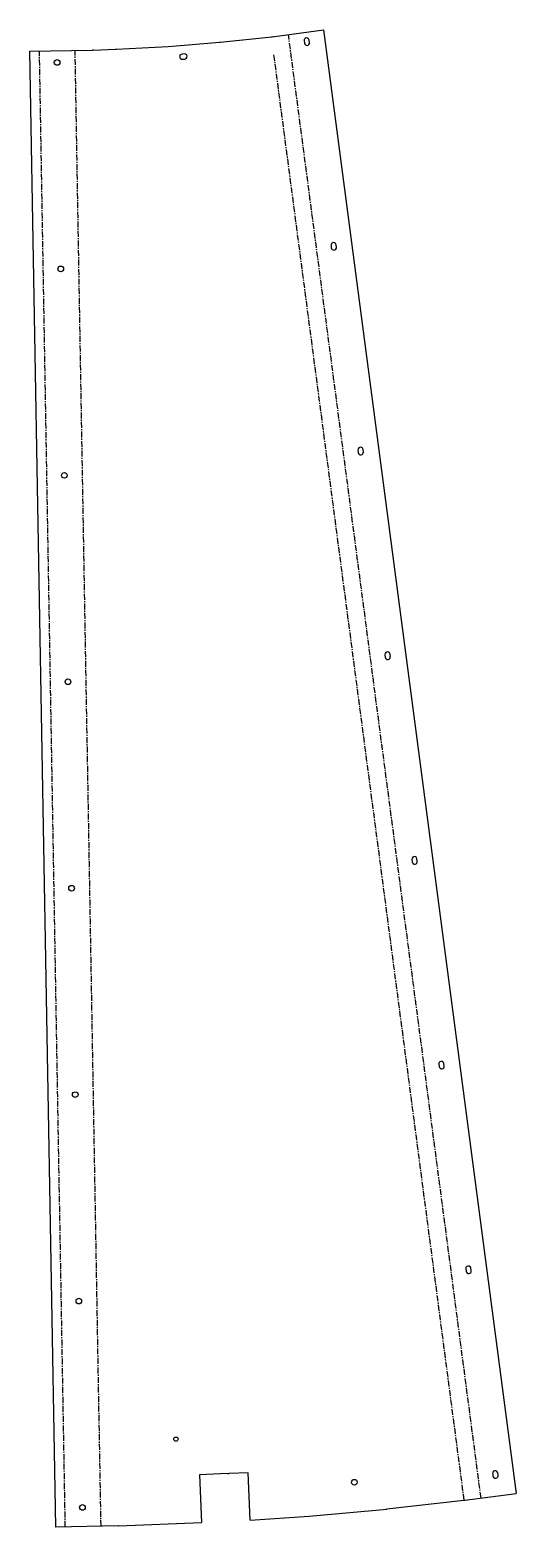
# Model space of a CAD drawing. Header units: millimetres. Extents: x -484 to 550, y -3964 to -779.
import ezdxf

# ---------------------------------------------------------------- set-up
doc = ezdxf.new("R2010")
doc.units = ezdxf.units.MM
doc.linetypes.add('CENTERX2', pattern=[20.32, 12.7, -2.54, 2.54, -2.54])

msp = doc.modelspace()

# ---------------------------------------------------------------- linework, layer by layer
at = {"color": 7, "linetype": 'Continuous', "lineweight": 25}
for p, q in [((-79.7, -805.5), (30.5, -793.8)), ((31, -793.7), (30.5, -793.8)), ((31, -793.7), (140.4, -779.3)), ((140.4, -779.3), (550.4, -3892.4)), ((-484.3, -824.5), (-351.5, -822.2)), ((-429.2, -3964), (-484.3, -824.5)), ((-349.6, -822.1), (-351.5, -822.2)), ((-349.6, -822.1), (-301.1, -820.4)), ((-301, -820.4), (-301.1, -820.4)), ((-301, -820.4), (-190.4, -814.4)), ((-190.3, -814.4), (-190.4, -814.4)), ((-190.3, -814.4), (-79.8, -805.5)), ((-79.7, -805.5), (-79.8, -805.5)), ((99.2, -802.4), (99.8, -807.3)), ((110.7, -805.9), (110.1, -800.9)), ((-155.6, -830.2), (-160.6, -830.6)), ((-159.7, -841.6), (-154.7, -841.2)), ((156.5, -1237.8), (157.2, -1242.8)), ((168.1, -1241.3), (167.4, -1236.4)), ((213.9, -1673.3), (214.5, -1678.2)), ((225.4, -1676.8), (224.8, -1671.8)), ((271.2, -2108.7), (271.9, -2113.7)), ((282.8, -2112.2), (282.1, -2107.3)), ((328.6, -2544.1), (329.2, -2549.1)), ((340.1, -2547.7), (339.5, -2542.7)), ((385.9, -2979.6), (386.6, -2984.5)), ((397.5, -2983.1), (396.8, -2978.1)), ((443.2, -3415), (443.9, -3420)), ((454.8, -3418.5), (454.2, -3413.6)), ((-64.1, -3850.2), (-123.5, -3852.6)), ((-123.5, -3852.6), (-119.4, -3954.5)), ((-64.1, -3850.2), (-60.5, -3850.1)), ((-64.1, -3850.2), (-64.1, -3850.2)), ((-19.6, -3848.4), (-60.5, -3850.1)), ((-60.5, -3850.1), (-60.5, -3850.1)), ((-15.5, -3949.2), (-19.6, -3848.4)), ((500.6, -3850.5), (501.2, -3855.4)), ((512.1, -3854), (511.5, -3849)), ((275.4, -3925.6), (439.1, -3907.1)), ((439.1, -3907.1), (441, -3906.8)), ((441, -3906.8), (550.4, -3892.4)), ((-15.5, -3949.2), (109.7, -3940.7)), ((109.7, -3940.7), (109.8, -3940.7)), ((109.8, -3940.7), (275.3, -3925.7)), ((275.3, -3925.7), (275.4, -3925.6)), ((-296.4, -3961.7), (-429.2, -3964)), ((-296.4, -3961.7), (-295.9, -3961.7)), ((-295.9, -3961.7), (-119.4, -3954.5))]:
    msp.add_line(p, q, dxfattribs=at)
at = {"color": 7, "linetype": 'CENTERX2'}
for p, q in [((475.8, -3902.2), (65.9, -789.1)), ((-409, -3963.7), (-464.1, -824.2)), ((-333, -3962.3), (-388.1, -822.8)), ((440, -3906.9), (34.9, -830.2))]:
    msp.add_line(p, q, dxfattribs=at)
at = {"color": 7, "linetype": 'Continuous', "lineweight": 25}
for centre, radius in [((-426.4, -848.5), 6), ((-418.7, -1287.6), 6), ((-411, -1726.8), 6), ((-403.3, -2165.9), 6), ((-395.6, -2605), 6), ((-387.9, -3044.2), 6), ((-380.2, -3483.3), 6), ((-173.6, -3777), 4.5), ((206.3, -3868.7), 6), ((-372.5, -3922.4), 6)]:
    msp.add_circle(centre, radius, dxfattribs=at)
for centre, start, end in [((104.6, -801.7), 7.5021, 187.5021), ((105.3, -806.6), 187.5021, 7.5021), ((-160.1, -836.1), 94.5961, 274.5961), ((-155.2, -835.7), 274.5961, 94.5961), ((162, -1237.1), 7.5021, 187.5021), ((162.6, -1242.1), 187.5021, 7.5021), ((219.3, -1672.5), 7.5021, 187.5021), ((220, -1677.5), 187.5021, 7.5021), ((276.7, -2108), 7.5021, 187.5021), ((277.3, -2112.9), 187.5021, 7.5021), ((334, -2543.4), 7.5021, 187.5021), ((334.7, -2548.4), 187.5021, 7.5021), ((391.4, -2978.9), 7.5021, 187.5021), ((392, -2983.8), 187.5021, 7.5021), ((448.7, -3414.3), 7.5021, 187.5021), ((449.4, -3419.3), 187.5021, 7.5021), ((506, -3849.7), 7.5021, 187.5021), ((506.7, -3854.7), 187.5021, 7.5021)]:
    msp.add_arc(centre, 5.5, start, end, dxfattribs=at)

doc.saveas('drawing.dxf')
